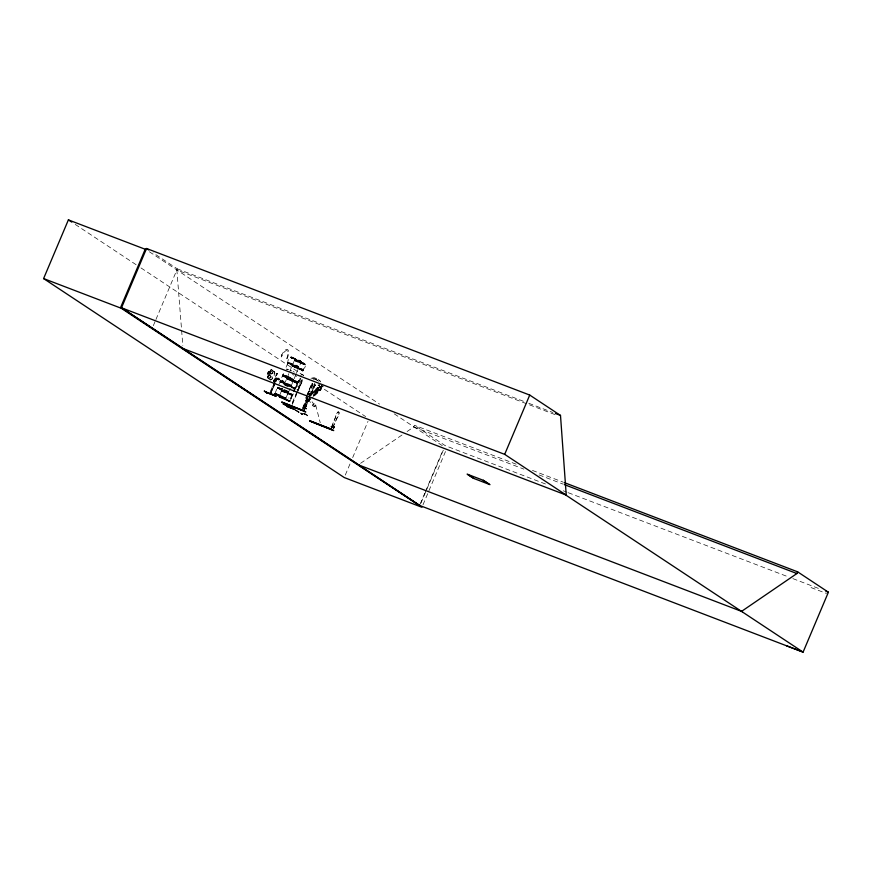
<?xml version="1.0" encoding="UTF-8"?>
<svg xmlns="http://www.w3.org/2000/svg" width="872" height="872" viewBox="0 0 872 872"><rect width="100%" height="100%" fill="white"/><g stroke="black" fill="none" stroke-linecap="round" stroke-linejoin="round"><path stroke-width="0.65" stroke-dasharray="4.36 3.27" d="M282.495 375.538C283.226 373.87 282.463 376.399 282.637 375.058M291.662 357.04L290.278 357.346M293.668 379.963L282.604 375.243L290.169 378.906L287.324 377.74M286.321 375.887L292.752 378.764L293.624 380.203L293.33 379.516M303.652 363.766L302.213 363.297C308.285 365.641 292.545 360.648 295.194 359.667M297.701 381.99L298.06 382.274C298.05 384.269 297.995 380.606 296.022 381.064M275.083 393.316L277.263 387.833L288.37 392.509M279.977 381.696L283.52 382.416L291.161 386.067L280.348 381.805L278.822 384.476M279.781 395.125L281.536 390.667M290.507 386.797L284.218 384.596L288.861 373.63M288.512 392.269L290.877 386.394L279.912 381.892L284.163 371.81M291.248 385.827L295.466 375.549M289.744 371.537L292.065 365.728L299.009 367.483M285.057 391.724L292.73 395.31L281.569 390.514L282.354 390.035L286.79 391.583L292.523 394.318L292.752 395.125L293.973 392.019M296.436 385.489L295.521 388.65L299.739 378.35M307.336 415.639L303.99 413.535M281.765 380.977L278.648 379.298L281.765 380.977L280.403 380.683L281.416 381.5L287.847 384.367M267.53 376.759L267.508 378.077L270.429 370.153M284.272 384.421L291.848 387.931M303.336 369.848L295.739 366.447M310.29 395.844L315.184 384.171M315.206 385.457L314.607 383.778M277.252 387.964L284.839 391.572M281.536 390.83L292.709 395.332L291.368 394.994M295.194 366.992C288.534 365.39 284.839 361.869 290.714 357.4M287.793 362.992L295.379 366.632M292.065 365.891L299.652 369.466L303.282 370.317M291.259 385.762L280.141 381.042L287.716 384.77M291.215 385.816L284.337 384.007L295.488 388.65L287.934 384.912M294.245 365.357L299.042 367.167L301.363 361.509L300.371 360.714M305.843 408.499C307.315 408.706 304.132 408.183 305.625 408.292M305.189 408.347L304.84 407.867L305.734 408.75M306.105 408.619L305.756 408.303M332.635 427.149C335.426 427.062 331.349 426.332 334.009 427.585M332.832 427.084L332.94 426.484M333.714 428.621C335.262 425.623 332.973 428.163 333.802 426.997M334.161 427.258L334.216 427.073M277.252 388.105L286.103 391.648M298.333 367.635L287.825 362.905L298.9 367.57M276.544 378.154L275.356 378.056L278.462 379.32M286.169 376.115L289.101 377.184M290.42 379.058L293.711 379.712M304.895 408.576L305.342 408.009L304.699 408.554M306.693 408.826L304.731 407.976M332.592 427.062L334.63 427.433L332.788 426.626M333.867 427.629L334.041 426.953M305.429 408.576L305.298 408.042M333.169 427.236L333.802 426.909M295.521 388.618L296.349 385.457M269.492 372.017L268.434 371.319L267.214 374.208L268.434 374.862L268.173 376.541L270.135 377.838L271.584 376.955L272.729 374.262L272.5 372.257L270.538 370.96L269.579 372.17L268.434 371.439M281.525 390.961L287.706 392.934M288.523 391.964L287.4 391.648M291.281 385.38L290.136 385.173M292.807 394.722L281.939 389.991M268.543 377.914L268.205 378.71L268.543 377.914L274.081 381.5L273.361 381.249L277.427 373.805L276.413 374.252L276.827 373.271M277.427 373.587L276.664 373.423L273.612 381.151M288.501 392.302L282.114 390.373L281.46 391.201L292.414 395.703L290.223 400.858M287.782 363.253L285.46 368.703M292.044 366.131L294.213 366.72M295.51 388.4L284.643 383.636L285.831 383.756M333.409 427.204L333.573 427.509M306.606 408.968L304.753 408.532L305.004 407.834M320.504 388.323L315.991 393.348L313.648 394.722L312.688 394.1L314.007 392.062L321.888 385.468M305.974 414.778L303.609 413.862M279.858 387.746L277.667 387.168L277.187 388.378L284.654 391.931M282.441 375.93L283.64 376.05L283.029 375.592M290.289 357.346L301.145 362.065L300.012 360.986M284.196 384.726C285.384 382.634 290.594 388.247 291.324 385.282L283.847 381.729L281.394 381.369M287.575 377.729L286.725 378.775L291.357 381.162M291.695 379.222L287.019 377.805L287.171 378.71M286.932 378.23L287.171 377.674M294.518 360.31L294.791 359.635M288.479 392.422L287.695 392.934M285.962 398.024L288.578 391.757L287.553 391.081M292.185 380.279L293.352 380.53L292.284 379.712M301.134 362.076L298.715 360.812L305.265 364.18M301.461 361.684L301.407 361.717M295.586 388.116L295.248 389.086M291.346 381.162L297.832 383.048M305.407 364.899L303.358 363.471M295.597 366.785C304.208 373.805 307.772 364.561 303.652 363.025M286.91 377.881L289.068 378.862M294.562 359.842L295.793 360.441M320.22 384.378C315.577 384.301 324.744 392.149 322.76 384.541M308.808 391.201L307.969 394.308L310.388 395.877M308.034 394.231L308.895 391.234M295.488 388.77L287.793 385.25M304.045 409.186L308.176 399.398C313.702 400.368 317.266 411.486 307.936 399.289L303.805 409.077M276.74 378.252L278.615 378.949M303.238 409.317L307.794 397.861M303.859 408.238L307.511 399.071M331.622 426.768L335.731 416.456A3.194 1.221 -69 0 1 337.486 412.314A3.194 1.221 -69 0 1 338.957 413.295A3.194 1.221 -69 0 1 337.202 417.448L332.755 427.367M331.338 427.978L335.905 416.522A3.194 1.221 -69 0 1 337.66 412.38A3.194 1.221 -69 0 1 339.121 413.361A3.194 1.221 -69 0 1 337.377 417.514L332.93 427.433M306.268 396.618L311.827 383.375L312.405 383.669L307.849 394.504M306.552 396.727L312.023 383.44M307.565 394.395L312.874 382.645L312.045 383.495M312.656 383.854L309.931 391.899L310.89 392.52L312.372 390.547M309.68 397.708L308.841 399.823L309.909 397.73M315.217 384.29L314.443 383.811L314.639 385.141L308.568 399.649L309.233 399.976L310.715 396.346M311.228 395.147L314.977 385.326L308.895 399.845L310.563 398.362M153.319 325.692L155.412 320.733M155.935 319.501L177.321 268.87L153.145 252.869M267.388 374.175L268.522 371.472M268.347 374.829L267.573 376.813M269.481 372.137L271.17 369.412L273.993 371.276L274.506 372.878L273.906 371.243M271.508 370.883C270.756 368.889 277.797 375.887 276.86 374.208M270.549 391.103L274.168 382.536M274.68 381.326L276.097 378.721M274.277 382.568L270.494 392.585M276.871 379.385L275.716 381.794C277.732 378.666 276.25 375.636 274.996 381.5L275.857 378.917M275.149 381.576L275.944 379.026M270.745 392.585L274.844 382.786M275.399 381.587C275.269 379.331 278.092 379.113 275.65 378.83L276.184 379.135M270.865 392.64L275.083 382.895M275.519 381.642L277.1 378.067L276.511 377.74M275.225 383.004L271.072 392.803L275.301 383.037M277.699 379.483L278.266 378.143L279.28 378.753C279.585 381.424 276.446 378.546 278.713 380.105M277.928 379.571L278.495 378.23M278.484 380.007L279.051 378.666L278.266 378.143M292.469 357.934L291.215 357.836L291.88 358.13M283.694 376.148L283.901 376.519M291.521 358.13L290.67 357.389L297.853 360.692M294.758 359.646L292.436 365.15L303.402 369.652L300.622 376.246M287.629 379.211L288.24 379.102M304.328 363.831C298.257 360.845 293.657 360.757 295.575 360.452M295.935 360.997L295.586 360.703M299.75 361.313L300.273 361.15L298.715 360.812M290.409 379.135L293.352 379.527L293.624 380.203M299.194 360.703L300.099 361.237M291.946 379.778L291.324 379.135L292.611 379.985M292.48 379.614L290.921 379.276M296.349 373.423L299.118 366.818L297.09 365.63M296.84 382.307L295.183 382.1L296.382 382.536M293.014 380.835L296.545 382.71L296.24 382.165M290.55 398.341L297.33 382.274L297.908 382.579L295.303 388.748M290.834 398.526L299.706 377.74M291.117 398.635L294.78 389.991M300.251 378.143L297.973 383.527L297.526 386.187L298.507 386.841L302.29 379.483M292.349 402.69L297.047 391.572M297.57 390.34L300.469 384.269L297.864 390.525M292.12 404.118L297.33 391.681M292.403 404.227L296.578 394.34M297.101 393.108L302.867 379.821L297.93 390.176L295.455 388.541M302.486 408.216L306.726 398.45L307.293 398.668L303.314 408.532M303.227 407.137L306.835 398.58L307.653 398.907M302.944 408.467L306.759 398.471M303.402 408.565L307.533 398.777M303.521 408.685L307.751 398.929M303.587 408.924L307.816 399.169L308.852 399.649L305.233 408.216M304.012 409.164L307.849 399.191M304.295 409.186L308.23 399.43L308.852 399.638M304.415 409.24L308.426 399.409M305.135 408.183L308.764 399.605M305.778 414.712L303.63 413.328M333.518 428.544L334.238 426.833M345.301 475.055L350.577 462.574M352.691 457.582L367.984 421.361M407.082 431.531L413.72 426.986L414.451 425.274L517.216 464.591M420.119 504.201L424.828 493.051M425.351 491.808L443.14 449.712M420.969 503.057L426.245 490.576M426.768 489.334L444.164 448.143M422.996 504.779L445.679 451.086M304.829 408.772L309.266 398.842M304.993 408.837L309.44 398.907M320.776 389.697L321.278 388.705L312.176 397.305M333.693 426.899L333.595 427.444L333.584 426.757M288.142 392.88L286.103 391.648M298.017 390.209L299.565 387.539M295.412 388.912L293.134 388.4M273.394 381.26L274.113 381.413L277.1 373.565M333.725 427.073L333.322 426.746M311.664 393.435L309.724 395.823L318.956 387.223L317.757 387.746M282.746 374.993L287.411 377.522M288.349 392.64L281.569 390.667M309.876 394.558L317.484 387.43L317.975 387.855L306.562 398.537L308.274 397.043M307.958 396.695L306.366 398.439M313.691 395.507L320.351 389.272L320.896 389.762M310.792 398.504L309.233 400.281L310.89 398.733L309.178 400.226L305.701 397.806L306.41 398.144M313.898 395.735L320.634 389.457M306.039 398.09L309.462 400.422L313.233 396.815M314.182 395.921L320.842 389.697L320.351 389.272M319.621 387.768L321.942 385.544M321.626 386.024L320.863 386.743L321.485 387.146M320.569 388.389L322.913 386.133M314.694 395.43L320.842 389.697M277.427 387.495L288.512 392.171M303.62 363.973L303.085 363.57M360.583 463.305L402.657 434.55M305.582 408.227L306.246 408.379M310.999 378.339L312.045 378.067A8.927 8.393 -63.5 0 1 320.536 381.914M270.244 379.909L271.792 379.549C276.98 364.387 274.8 379.135 270.331 379.941L268.413 378.568M315.817 405.088C313.942 404.979 313.658 408.249 315.544 405.992C317.016 401.97 309.615 404.641 314.138 406.799M297.941 382.786L287.041 377.936M295.074 359.863L300.96 362.043M300.033 361.411L299.129 360.681M301.396 361.542L300.066 361.313L300.927 361.717M302.987 363.646L303.62 363.624M303.707 364.027L304.426 364.125M305.015 364.845L303.227 364.311M303.282 370.186L292.24 365.39L301.178 369.205M286.746 378.644L292.207 380.29M288.349 379.571L287.836 379.375L288.392 379.56M292.24 379.876L290.322 379.342L295.772 381.718M289.057 378.884L293.199 379.789M295.51 382.252L296.698 382.797M297.984 382.546L296.709 382.394M296.622 382.623L295.564 381.936M309.233 399.976L306.007 397.905M290.79 357.062L292.589 357.575M291.826 357.858L290.812 357.182L291.553 357.716M295.935 359.863L295.139 359.646L299.368 361.062M283.28 374.884L286.332 375.897M283.182 375.015L286.256 376.028M283.88 375.461L283.073 375.276L290.311 378.524M283.749 375.69C281.057 374.982 285.035 377.445 283.52 376.355M287.553 377.718L292.611 379.331M292.164 379.854L293.123 380.159M295.248 382.11L297.505 382.754M297.396 383.015L295.586 382.47M291.63 357.04L300.393 360.736L299.379 360.223M291.63 357.051L292.676 357.389M298.889 360.845L300.044 361.379M300.23 361.509L296.938 360.212M295.848 360.975L295.619 360.877M303.162 363.678L304.513 364.136L303.881 364.093M303.38 364.006L304.502 364.333M286.615 368.932L288.915 369.739M286.398 369.281L287.444 369.63M283.738 375.712L287.455 377.053M284.675 376.399L283.411 376.432L288.512 378.938M291.183 379.244L292.469 379.68M288.294 379.44L287.738 379.244M295.434 382.764L296.469 383.102M285.82 383.745L290.147 385.173M292.916 388.748L293.962 389.086M287.411 391.659L278.669 387.975M309.462 400.422L308.906 399.932M312.754 405.393L314.432 403.682M292.578 357.596L301.331 361.629M292.458 357.923L299.597 360.91M303.238 364.322L297.766 362.087M294.202 366.709L298.322 367.635M284.654 376.388L285.929 376.857M283.356 376.377L283.858 376.617L283.247 376.399M291.586 379.407L286.823 378.11L291.226 379.483M291.161 379.952L288.512 378.938M295.859 382.23L291.575 380.628M177.321 268.87L523.701 401.36M528.781 403.3L552.892 412.521M554.963 414.592L176.863 269.971L182.837 345.824M302.41 374.513L303.467 375.211M315.272 385.511L314.977 385.402M532.443 470.411L562.898 482.053M413.72 426.986L523.843 469.114M539.081 474.935L563.214 484.167M277.1 378.067L276.108 378.819M277.024 379.167L275.759 378.59M545.458 483.982L445.221 445.647L414.451 425.274M563.225 490.783L567.029 492.233M568.293 492.724L787.798 576.675M792.877 578.616L820.792 589.298M811.058 587.575L826.493 593.461M308.895 394.907A3.194 1.221 -69 0 1 310.672 393.337L310.824 393.403M306.028 407.987L306.312 408.238M302.769 408.183L305.047 409.055M333.965 426.593L334.445 426.909M332.973 427.662L330.586 426.702M296.545 359.918L297.952 360.474L291.357 357.673M298.202 360.67L299.87 361.39M302.213 363.33L297.984 361.542M295.521 366.305L287.891 362.665L297.995 366.545L299.052 367.297L292.643 365.433L292 366.262L302.911 370.862L300.905 369.543M295.466 367.177L299.685 368.954M295.325 375.745L296.731 376.301M286.136 376.312L287.564 376.813M285.918 376.846L290.256 378.677M290.594 378.721L291.989 379.266M290.06 379.146L284.599 376.78M291.586 380.236L290.191 379.68L296.393 382.23M293.036 381.173L296.338 382.677M295.346 382.23L296.011 382.285M292.927 381.446L296.131 382.59M288.12 384.552L295.608 388.116M287.575 385.097L279.999 381.522M282.517 388.759L281.111 388.204L282.517 388.759M284.981 391.245L277.405 387.626M285.199 391.386L292.796 395.038M284.926 392.117L291.368 394.994M295.019 359.526L296.458 360.136M294.878 359.863L296.317 360.463M299.379 361.771L300.818 362.37M295.815 360.539L298.006 361.531M299.368 362.163L300.807 362.774M294.245 365.357L288.196 362.229L295.87 365.041M290.311 370.295L291.749 370.905M287.444 377.075L290.267 378.306M291.673 379.527L295.87 381.5M283.749 376.421L284.588 376.802M291.63 379.669L294.638 380.911M293.047 381.151L287.27 378.437M292.927 381.424L290.103 380.203M301.047 361.826L304.655 363.559M292.512 374.524L293.886 375.145M289.155 377.042L293.428 379.331M288.741 378.012L291.673 379.309M285.918 377.184L287.302 377.805M291.76 380.203L289.068 379.146M287.869 379.113L287.15 378.699L288.981 379.418M283.956 389.359L287.564 391.081M296.545 361.498L297.777 362.087M295.87 365.041L297.101 365.63M299.674 368.954L300.916 369.543M293.134 371.516L294.365 372.104M290.278 378.285L291.499 378.895M295.99 381.217L291.815 379.266L297.69 382.165M287.88 378.982L290.093 380.225M291.88 387.419L294.104 388.52M287.455 386.514L284.523 384.999M304.524 364.245L303.532 363.57M295.543 360.986L296.556 361.498M301.123 369.183L303.173 370.393M291.51 378.862L292.502 379.407L291.357 379.135M295.87 381.435L296.862 382.023M295.782 381.696L297.81 382.917M283.553 376.126L284.708 376.584M289.166 379.004L287.128 377.805M292.567 379.167L293.308 379.593M296.862 381.958L297.33 382.274M282.79 376.214L283.498 376.628M287.062 379.037L287.771 379.451M294.104 388.509L294.801 388.923M277.983 387.56L278.68 387.975M312.405 383.669L311.827 383.375M307.947 394.188L310.399 395.768M318.836 387.233L321.343 388.781M149.385 251.779L379.527 404.107M394.242 413.84L442.3 445.657M75.199 224.387L136.457 264.935M141.002 267.944L304.372 376.072M317.986 385.075L365.641 416.62M271.061 369.477L277.427 373.805M282.266 380.192A1.199 1.101 -56.5 0 1 281.95 382.209A1.199 1.101 -56.5 0 1 280.446 381.053A1.199 1.101 -56.5 0 1 282.266 380.192L282.986 380.661A1.199 1.101 -56.5 0 1 282.67 382.677A1.199 1.101 -56.5 0 1 281.155 381.522A1.199 1.101 -56.5 0 1 282.986 380.661M280.839 382.11L281.558 382.579M307.445 415.236L304.197 413.045L307.653 415.835M295.891 409.916L299.172 412.02M295.673 410.287L298.954 412.369M295.314 410.189L298.965 412.511M318.542 384.944L321.812 387.909M307.009 397.926L308.546 399.507M317.975 387.855L306.628 398.591M282.615 380.65L283.967 384.421M286.234 390.689L288.948 398.221M315.697 405.055L320.242 422.811M308.721 394.842A3.194 1.221 -69 0 1 310.497 393.272A3.194 1.221 -69 0 1 310.923 395.408M310.672 393.337A3.194 1.221 -69 0 1 311.097 395.474M313.168 379.189A7.641 7.183 -63.5 0 1 318.956 381.816M312.383 378.23A8.927 8.393 -63.5 0 1 320.253 381.151M315.381 379.505A7.641 7.183 -63.5 0 1 318.651 381.271M281.34 354.817L281.307 356.986L282.277 355.438A6.725 2.638 -69.1 0 1 287.128 350.751A6.725 2.638 -69.1 0 1 286.768 358.414L286.245 360.256L287.171 358.675A8.055 3.161 -69.1 0 0 287.607 349.498A8.055 3.161 -69.1 0 0 281.787 355.111L281.34 354.817M269.906 372.082L270.211 374.306L268.205 376.126L270.189 375.091L270.625 377.827L270.658 374.666L272.74 372.835L270.691 373.892L270.298 371.287L269.906 372.082M314.596 394.155C315.054 393.643 324.831 386.002 317.255 390.765L318.705 388.302L316.536 391.114L313.135 393.218L316.242 391.724L314.596 394.155M313.168 384.192L310.901 389.588L311.86 390.209L314.127 384.814L313.168 384.192M268.5 372.072L268.107 374.034L268.5 372.072M269.928 372.399L268.783 375.102L270.745 376.399L271.89 373.707L269.928 372.399M300.786 378.492L298.507 383.876L299.488 384.53L301.767 379.135L300.786 378.492M318.792 388.411L314.52 392.389L315.479 393.021L319.752 389.032L318.792 388.411"/><path stroke-width="1.31" d="M272.751 394.297L275.944 396.411M273.067 394.427L275.814 396.433M281.841 402.101L304.579 411.137L281.809 402.079M305.265 411.66L305.81 411.966L283.04 402.908M310.116 421.143L309.56 420.795L331.96 429.384M309.778 420.707L332.265 429.58M310.977 421.514L333.747 430.572L311.01 421.536M289.657 401.185L280.326 396.749L285.82 398.406L278.364 394.613M274.451 395.463L265.644 391.942M286.681 406.221L295.03 409.578L286.801 406.428M274.92 393.654L278.375 394.722M279.52 396.913L280.348 396.727L279.585 396.542M43.6 278.571L121.295 308.285L421.939 507.275L344.255 477.551L43.6 278.571L68.387 219.886L146.082 249.599M145.319 249.011L120.739 307.206L183.055 348.538M121.295 308.285L146.55 248.498L529.729 395.06L560.5 415.432L566.233 495.1L182.15 348.19L357.237 464.068M274.56 395.605L266.145 392.335M291.488 407.191L283.433 404.074M566.277 495.122L504.681 454.356L529.729 395.06M741.549 611.381L796.899 573.547L797.629 571.836L564.162 482.543M797.629 571.836L828.4 592.208L803.09 652.114L786.468 645.771M265.797 392.008L274.037 395.158M264.325 391.048L267.573 393.283L264.369 391.157M291.63 407.268L283.226 404.085M290.877 407.954L287.738 405.96M275.312 393.73L276.086 393.915M288.915 400.989L289.689 401.196M287.368 405.742L290.518 407.725M301.418 413.557L300.698 413.284M302.519 414.265L301.548 413.808L302.551 414.287M283.607 397.817L284.675 398.144M288.948 401L280.185 397.305M555.431 413.492L560.5 415.432M504.681 454.356L121.502 307.794L359.264 465.158M564.489 484.658L796.899 573.547M825.86 591.238L828.4 592.208M419.596 505.433L358.359 464.82L742.443 611.73M282.365 397.36L276.904 394.994M284.032 398.09L285.471 398.7M276.925 395.005L274.876 393.795M280.206 397.316L279.16 396.607M565.328 494.751L803.09 652.114L419.912 505.553L358.359 464.82M146.55 248.498L148.741 249.959M483.295 480.363L489.345 484.363M467.741 474.412L473.79 478.412M68.387 219.886L71.798 222.131M483.579 480.418L467.109 474.117L473.518 478.357L489.988 484.658L483.579 480.418"/></g></svg>
